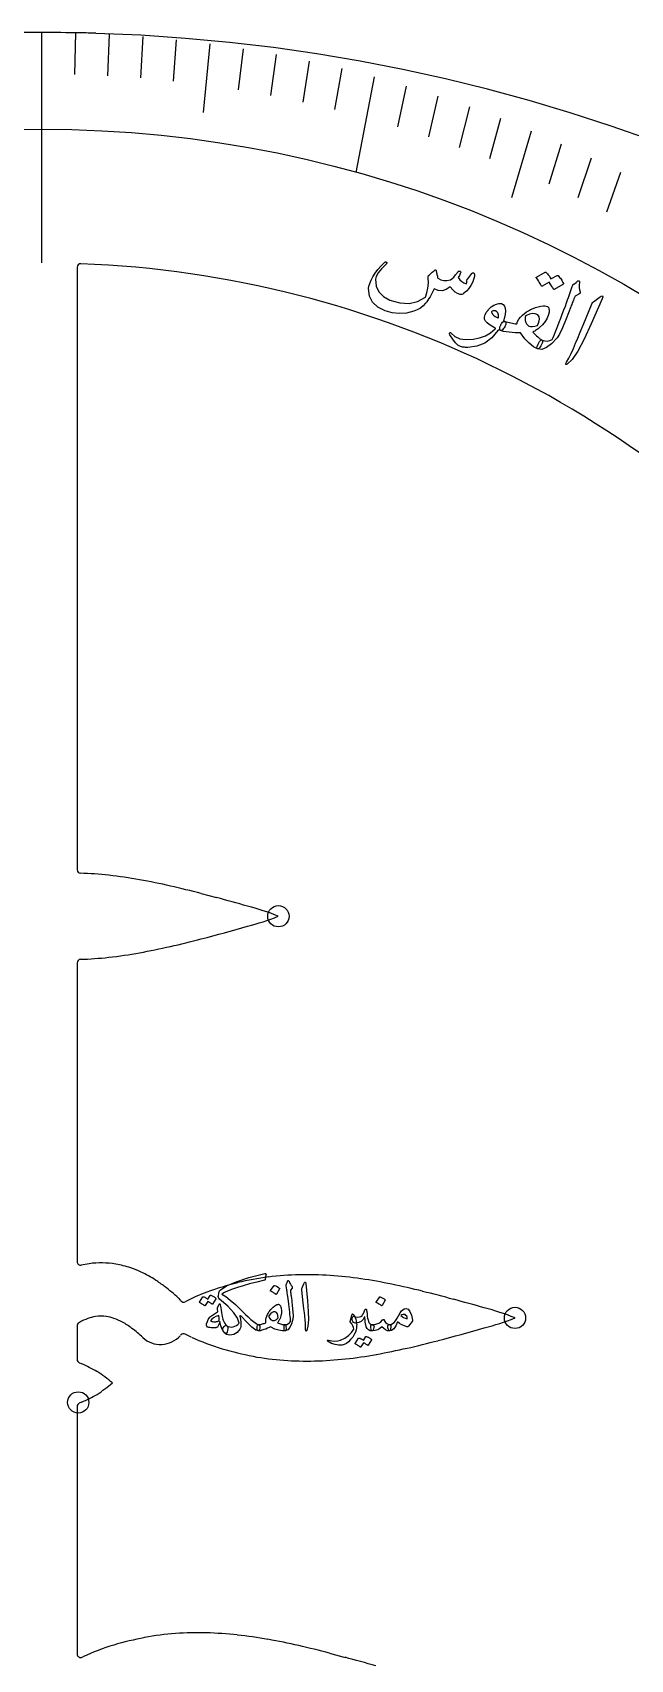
# Model space of a CAD drawing. Header units: millimetres. Extents: x -126 to 126, y -126 to 126.
# Drawn here: x -0.6 to 41.9, y 10.4 to 126 of the extents above; entities that cross this region are included whole.
import ezdxf

# ---------------------------------------------------------------- set-up
doc = ezdxf.new("R2010")
doc.units = ezdxf.units.MM
for name, color, linetype in [('CUT_INNER', 6, 'Continuous'), ('CUT_OUTER', 1, 'Continuous'), ('ENGRAVE', 7, 'Continuous'), ('ENGRAVE_FINE', 8, 'Continuous'), ('TEXT', 5, 'Continuous')]:
    doc.layers.add(name, color=color, linetype=linetype)

msp = doc.modelspace()

# ---------------------------------------------------------------- linework, layer by layer
at = {"layer": 'CUT_INNER'}
for points in [[(2.52, 109.32), (2.52, 66.49)], [(11.35, 64.8), (12.44, 64.51)], [(2.52, 59.88), (2.52, 38.63)], [(9.72, 36.04), (9.85, 35.91), (9.86, 35.91), (9.9, 35.85)], [(2.52, 34.08), (2.52, 31.69)], [(2.69, 34.32), (2.64, 34.29)], [(7.19, 33.24), (7.18, 33.24)], [(9.9, 33.43), (9.86, 33.38)], [(10.64, 33.27), (10.21, 33.49)], [(2.67, 31.45), (2.84, 31.39)], [(2.52, 28.35), (2.52, 10.75)], [(2.84, 28.65), (2.67, 28.58)], [(2.88, 10.53), (2.94, 10.56)], [(20.47, 10.8), (21.57, 10.51)]]:
    msp.add_lwpolyline(points, dxfattribs=at)
for centre, radius, start, end in [((2.77, 109.32), 0.25, 87.7148, 180), ((0, 36.01), 73.61, 351.2114, 87.836), ((2.77, 66.49), 0.25, 180, 267.3189), ((2.09, 42.25), 24, 83.5846, 88.4134), ((1.13, 33.16), 33.14, 79.8525, 83.6797), ((-1.22, 20.04), 46.47, 77.0956, 79.8526), ((-7.43, -7.11), 74.32, 75.3648, 77.1037), ((-30.01, -92.57), 162.72, 74.0764, 74.8778), ((9.78, 45.33), 19.2, 68.4885, 75.3669), ((-27.42, 209.77), 153.18, 284.6614, 285.9355), ((9.78, 81.06), 19.21, 284.6316, 291.5107), ((-7.43, 133.46), 74.3, 282.894, 284.6354), ((2.77, 59.88), 0.25, 92.6811, 180), ((2.09, 84.11), 23.99, 271.5861, 276.4056), ((1.13, 93.2), 33.13, 276.311, 280.1422), ((-1.22, 106.31), 46.44, 280.1421, 282.9021), ((2.77, 38.63), 0.25, 180, 281.3721), ((4.12, 32.85), 5.69, 97.5765, 103.2534), ((4.23, 32.21), 6.34, 80.5369, 97.7394), ((4.16, 31.8), 6.75, 71.2168, 80.5271), ((3.96, 31.2), 7.39, 65.0494, 71.2626), ((3.49, 30.21), 8.48, 57.1154, 65.0071), ((2.78, 29.07), 9.82, 52.5973, 57.23), ((18.48, 18.46), 19.22, 103.6744, 110.5104), ((18.65, 17.78), 19.93, 97.2734, 103.6844), ((18.79, 16.61), 21.1, 91.2863, 97.2547), ((18.84, 13.88), 23.83, 85.9945, 91.2659), ((18.47, 8.66), 29.07, 81.6368, 85.9815), ((17.07, -0.88), 38.71, 78.3397, 81.6328), ((13.25, -19.41), 57.63, 76.1102, 78.3437), ((1.5, 27.41), 11.92, 46.384, 52.5656), ((10.1, 36.01), 0.25, 219.415, 296.9117), ((15.37, 26.15), 10.93, 109.3587, 118.1628), ((3.11, -60.52), 99.96, 74.8278, 76.1241), ((-13.18, -121.12), 162.72, 74.0764, 74.8778), ((4.3, 31.78), 2.99, 99.0108, 109.7658), ((4.23, 32.19), 2.57, 81.6417, 98.9009), ((4.16, 31.81), 2.96, 70.6119, 81.5132), ((26.61, 16.78), 19.2, 68.4885, 75.3669), ((2.77, 34.08), 0.25, 121.1062, 180), ((4.64, 30.84), 3.99, 109.8061, 119.2985), ((3.83, 30.88), 3.95, 60.9302, 70.5673), ((3.02, 29.41), 5.63, 52.8164, 60.9438), ((1.22, 27.05), 8.6, 46.0659, 52.7676), ((-10.59, 181.22), 153.18, 284.6614, 285.9355), ((26.61, 52.51), 19.21, 284.6316, 291.5107), ((8.45, 34.64), 1.89, 227.9528, 318.0352), ((10.1, 33.27), 0.25, 63.0883, 140.665), ((18.16, 49.87), 18.22, 245.6368, 253.0112), ((18.59, 51.21), 19.62, 252.9511, 259.5423), ((15.61, 77.76), 46.44, 280.1421, 282.9021), ((9.4, 104.91), 74.3, 282.894, 284.6354), ((2.77, 31.69), 0.25, 180, 247.5212), ((-3.79, 16.96), 15.87, 60.8688, 65.3222), ((18.72, 51.94), 20.37, 259.5524, 265.7713), ((18.85, 53.78), 22.21, 265.7926, 271.4498), ((18.74, 57.61), 26.04, 271.4671, 276.3026), ((17.96, 64.65), 33.13, 276.311, 280.1422), ((-5.14, 17.42), 16.2, 51.079, 55.9007), ((-3.22, 41.96), 14.63, 294.4882, 299.3209), ((-3.73, 40.71), 13.83, 303.6855, 309.3348), ((2.77, 28.35), 0.25, 112.4788, 180), ((0, 36.01), 89.99, 271.7584, 348.3989), ((0, 36.01), 73.61, 272.1639, 344.178), ((10.88, -7.38), 19.62, 100.4376, 107.0267), ((11.01, -8.11), 20.37, 94.211, 100.4274), ((11.14, -9.96), 22.22, 88.5363, 94.1896), ((11.04, -13.79), 26.05, 83.6881, 88.5191), ((10.25, -20.84), 33.14, 79.8525, 83.6797), ((7.9, -33.95), 46.47, 77.0956, 79.8526), ((2.77, 10.75), 0.25, 180, 296.9117), ((10.45, -6.04), 18.22, 106.9664, 114.3628), ((1.69, -61.1), 74.32, 75.3648, 77.1037), ((-20.88, -146.57), 162.72, 74.0764, 74.8778)]:
    msp.add_arc(centre, radius, start, end, dxfattribs=at)
at = {"layer": 'CUT_OUTER'}
msp.add_lwpolyline([(2.75, 125.97), (2.75, 125.97)], dxfattribs=at)
for centre, radius, start, end in [((0, 2.4), 123.6, 88.7232, 91.2768), ((0.56, 19.38), 106.62, 88.2266, 88.8234), ((0, 0), 126, 271.4066, 88.2425)]:
    msp.add_arc(centre, radius, start, end, dxfattribs=at)
at = {"layer": 'ENGRAVE'}
for points in [[(0, 126), (0, 109.62)], [(23.63, 122.84), (22.33, 116.06)]]:
    msp.add_lwpolyline(points, dxfattribs=at)
for centre, radius in [((0, 36.01), 83.12), ((16.83, 63.19), 0.756), ((33.65, 34.64), 0.756), ((2.6, 28.63), 0.756)]:
    msp.add_circle(centre, radius, dxfattribs=at)
at = {"layer": 'ENGRAVE_FINE'}
for points in [[(2.4, 125.97), (2.34, 123.02)], [(4.8, 125.87), (4.68, 122.93)], [(7.19, 125.71), (7.02, 122.77)], [(9.57, 125.49), (9.35, 122.55)], [(11.95, 125.2), (11.48, 120.31)], [(14.32, 124.85), (13.98, 121.92)], [(16.67, 124.44), (16.28, 121.52)], [(19.01, 123.97), (18.56, 121.05)], [(21.33, 123.44), (20.83, 120.52)], [(25.92, 122.19), (25.3, 119.29)], [(28.17, 121.48), (27.5, 118.59)], [(30.41, 120.71), (29.68, 117.83)], [(32.61, 119.88), (31.84, 117.02)], [(34.79, 119), (33.4, 114.25)], [(36.94, 118.07), (36.05, 115.23)], [(39.06, 117.08), (38.12, 114.26)], [(41.14, 116.05), (40.15, 113.24)]]:
    msp.add_lwpolyline(points, dxfattribs=at)
at = {"layer": 'TEXT'}
for points in [[(30.58, 108.88), (30.61, 108.91), (30.64, 108.92), (30.66, 108.93), (30.69, 108.92), (30.72, 108.9), (30.74, 108.88), (30.75, 108.85), (30.76, 108.82), (30.76, 108.71), (30.75, 108.59), (30.71, 108.44), (30.65, 108.28), (30.52, 108.03), (30.37, 107.81), (30.19, 107.61), (29.99, 107.44), (29.93, 107.41), (29.87, 107.38), (29.81, 107.37), (29.76, 107.38), (29.57, 107.44), (29.39, 107.55), (29.22, 107.71), (29.05, 107.92), (28.76, 107.74), (28.47, 107.65), (28.18, 107.67), (27.9, 107.78), (27.83, 107.63), (27.76, 107.49), (27.68, 107.35), (27.61, 107.22), (27.53, 107.1), (27.45, 106.98), (27.37, 106.87), (27.29, 106.76), (27.11, 106.58), (26.92, 106.42), (26.7, 106.3), (26.46, 106.2), (25.94, 106.06), (25.42, 106.02), (24.91, 106.07), (24.41, 106.21), (23.89, 106.48), (23.52, 106.83), (23.3, 107.27), (23.24, 107.8), (23.27, 107.98), (23.33, 108.17), (23.42, 108.39), (23.55, 108.64), (23.71, 108.89), (23.9, 109.15), (24.13, 109.41), (24.39, 109.68), (24.41, 109.69), (24.43, 109.7), (24.45, 109.7), (24.48, 109.7), (24.5, 109.69), (24.51, 109.68), (24.53, 109.66), (24.53, 109.65), (24.54, 109.62), (24.53, 109.6), (24.52, 109.58), (24.51, 109.56), (24.17, 109.21), (23.93, 108.91), (23.78, 108.66), (23.73, 108.46), (23.77, 107.97), (23.96, 107.56), (24.29, 107.23), (24.76, 106.98), (25.47, 106.78), (26.13, 106.75), (26.73, 106.88), (27.28, 107.19), (27.39, 107.49), (27.46, 107.82), (27.49, 108.19), (27.48, 108.59), (27.48, 108.63), (27.48, 108.67), (27.49, 108.7), (27.5, 108.72), (27.57, 108.78), (27.64, 108.85), (27.71, 108.91), (27.77, 108.96), (27.82, 109.01), (27.87, 109.05), (27.92, 109.09), (27.96, 109.12), (27.98, 109.13), (28, 109.13), (28.02, 109.12), (28.03, 109.1), (28.04, 109.09), (28.04, 109.07), (28.05, 109.04), (28.06, 109), (28.07, 108.96), (28.08, 108.91), (28.09, 108.86), (28.1, 108.8), (28.13, 108.68), (28.15, 108.6), (28.17, 108.54), (28.2, 108.51), (28.38, 108.42), (28.59, 108.38), (28.81, 108.38), (29.06, 108.43), (29.16, 108.49), (29.29, 108.61), (29.43, 108.78), (29.6, 109), (29.62, 109.02), (29.64, 109.04), (29.67, 109.05), (29.69, 109.05), (29.72, 109.05), (29.74, 109.04), (29.76, 109.03), (29.78, 109.02), (29.79, 108.96), (29.76, 108.87), (29.7, 108.74), (29.61, 108.59), (29.72, 108.43), (29.86, 108.31), (30.01, 108.21), (30.19, 108.14), (30.21, 108.19), (30.23, 108.24), (30.23, 108.28), (30.22, 108.31), (30.21, 108.34), (30.21, 108.36), (30.22, 108.39), (30.23, 108.41)], [(36.64, 108.74), (36.66, 108.74), (36.67, 108.74), (36.69, 108.73), (36.71, 108.72), (36.77, 108.66), (36.82, 108.59), (36.88, 108.53), (36.92, 108.46), (36.97, 108.39), (37.01, 108.32), (37.05, 108.24), (37.09, 108.16), (37.09, 108.14), (37.09, 108.13), (37.08, 108.11), (37.06, 108.1), (36.43, 107.74), (36.42, 107.74), (36.41, 107.75), (36.39, 107.76), (36.37, 107.79), (36.37, 107.81), (36.35, 107.84), (36.32, 107.88), (36.29, 107.93), (36.25, 107.99), (36.2, 108.07), (36.15, 108.15), (36.08, 108.25), (35.59, 107.97), (35.57, 107.96), (35.56, 107.97), (35.54, 107.98), (35.52, 108.01), (35.51, 108.03), (35.49, 108.07), (35.46, 108.12), (35.42, 108.19), (35.37, 108.26), (35.31, 108.35), (35.24, 108.46), (35.16, 108.58), (35.15, 108.59), (35.15, 108.61), (35.16, 108.62), (35.17, 108.62), (35.79, 108.97), (35.8, 108.97), (35.82, 108.97), (35.84, 108.96), (35.86, 108.95), (35.91, 108.9), (35.96, 108.85), (36, 108.79), (36.05, 108.74), (36.09, 108.68), (36.12, 108.62), (36.16, 108.56), (36.19, 108.5)], [(37.79, 108.08), (37.9, 108.17), (37.99, 108.24), (38.05, 108.29), (38.09, 108.33), (38.12, 108.35), (38.14, 108.36), (38.17, 108.36), (38.2, 108.35), (38.22, 108.33), (38.24, 108.31), (38.24, 108.28), (38.24, 108.24), (38.22, 108.06), (38.22, 107.88), (38.24, 107.72), (38.28, 107.56), (38.29, 107.51), (38.28, 107.47), (38.25, 107.44), (38.19, 107.41), (37.92, 107.27), (37.88, 107.17), (37.84, 107.07), (37.8, 106.97), (37.76, 106.87), (37.72, 106.78), (37.68, 106.68), (37.65, 106.59), (37.62, 106.5), (37.29, 105.66), (37.03, 105.02), (36.81, 104.56), (36.65, 104.3), (36.25, 103.88), (35.89, 103.61), (35.56, 103.48), (35.25, 103.51), (35.25, 103.51), (35.24, 103.52), (35.23, 103.52), (35.22, 103.52), (35.2, 103.58), (35.23, 103.69), (35.29, 103.84), (35.39, 104.03), (35.43, 104.09), (35.48, 104.14), (35.53, 104.15), (35.58, 104.14), (35.78, 104.08), (35.96, 104.07), (36.12, 104.1), (36.28, 104.18), (36.35, 104.33), (36.43, 104.5), (36.51, 104.69), (36.6, 104.91), (36.7, 105.15), (36.8, 105.41), (36.9, 105.69), (37.01, 105.99), (37.13, 106.29), (37.23, 106.55), (37.31, 106.79), (37.39, 107), (37.45, 107.17), (37.51, 107.32), (37.55, 107.44), (37.58, 107.52), (37.72, 107.96), (37.74, 108), (37.75, 108.04), (37.77, 108.06), (37.79, 108.08)], [(32.44, 104.81), (32, 104.29), (31.5, 103.92), (30.93, 103.7), (30.3, 103.62), (30.22, 103.62), (30.14, 103.62), (30.06, 103.63), (29.99, 103.63), (29.91, 103.64), (29.84, 103.66), (29.78, 103.68), (29.72, 103.7), (29.58, 103.78), (29.42, 103.95), (29.23, 104.2), (29.02, 104.52), (29, 104.57), (28.99, 104.6), (29, 104.63), (29.02, 104.65), (29.04, 104.67), (29.07, 104.67), (29.09, 104.65), (29.12, 104.63), (29.38, 104.39), (29.73, 104.24), (30.16, 104.18), (30.67, 104.2), (31.12, 104.29), (31.54, 104.44), (31.91, 104.66), (32.25, 104.95), (32.26, 104.96), (32.26, 104.97), (32.26, 104.98), (32.25, 104.99), (32.01, 105.12), (31.82, 105.25), (31.67, 105.37), (31.56, 105.49), (31.49, 105.62), (31.48, 105.78), (31.53, 105.95), (31.63, 106.13), (31.64, 106.16), (31.66, 106.18), (31.68, 106.2), (31.7, 106.23), (31.72, 106.25), (31.74, 106.28), (31.76, 106.3), (31.79, 106.33), (31.96, 106.5), (32.14, 106.62), (32.33, 106.7), (32.51, 106.74), (32.68, 106.73), (32.81, 106.67), (32.9, 106.56), (32.96, 106.4), (32.98, 106.2), (32.96, 105.98), (32.91, 105.75), (32.83, 105.51), (32.84, 105.5), (32.86, 105.5), (32.87, 105.49), (32.88, 105.49), (32.9, 105.48), (32.91, 105.48), (32.92, 105.47), (32.94, 105.47), (32.98, 105.43), (33, 105.39), (33, 105.32), (32.99, 105.24), (32.96, 105.16), (32.92, 105.08), (32.87, 105), (32.81, 104.93), (32.76, 104.87), (32.71, 104.83), (32.66, 104.81), (32.63, 104.81), (32.49, 104.88), (32.49, 104.87), (32.48, 104.85), (32.46, 104.83), (32.44, 104.81)], [(35.96, 106.52), (35.97, 106.52), (35.98, 106.51), (35.99, 106.51), (35.99, 106.5), (36, 106.5), (36.01, 106.49), (36.01, 106.48), (36.02, 106.48), (36.06, 106.37), (36.08, 106.25), (36.08, 106.12), (36.04, 105.97), (35.93, 105.7), (35.79, 105.45), (35.61, 105.22), (35.4, 105.03), (35.35, 104.98), (35.29, 104.94), (35.23, 104.9), (35.17, 104.86), (35.11, 104.82), (35.05, 104.78), (34.98, 104.74), (34.92, 104.71), (35.01, 104.61), (35.09, 104.53), (35.18, 104.45), (35.26, 104.37), (35.34, 104.31), (35.42, 104.24), (35.5, 104.19), (35.58, 104.14), (35.61, 104.11), (35.61, 104.07), (35.6, 104), (35.57, 103.92), (35.48, 103.72), (35.4, 103.59), (35.32, 103.52), (35.25, 103.51), (34.96, 103.66), (34.66, 103.91), (34.35, 104.23), (34.03, 104.65), (33.85, 104.65), (33.66, 104.66), (33.45, 104.68), (33.23, 104.7), (33.01, 104.73), (32.83, 104.76), (32.7, 104.79), (32.62, 104.82), (32.59, 104.85), (32.57, 104.89), (32.56, 104.96), (32.57, 105.04), (32.58, 105.08), (32.59, 105.12), (32.61, 105.16), (32.63, 105.2), (32.65, 105.24), (32.67, 105.28), (32.69, 105.31), (32.72, 105.35), (32.77, 105.41), (32.83, 105.45), (32.88, 105.47), (32.93, 105.46), (33.04, 105.43), (33.15, 105.41), (33.25, 105.38), (33.36, 105.36), (33.46, 105.34), (33.56, 105.32), (33.66, 105.3), (33.77, 105.29), (33.83, 105.45), (33.92, 105.62), (34.04, 105.77), (34.18, 105.92), (34.32, 106.04), (34.46, 106.14), (34.61, 106.23), (34.76, 106.32), (34.93, 106.39), (35.11, 106.45), (35.29, 106.51), (35.49, 106.55), (35.64, 106.57), (35.77, 106.57), (35.87, 106.55), (35.96, 106.52)], [(39.64, 107.17), (39.78, 107.26), (39.86, 107.28), (39.89, 107.21), (39.85, 107.08), (39.06, 105.29), (38.57, 104.2), (38.12, 103.36), (37.72, 102.77), (37.36, 102.43), (37.32, 102.41), (37.29, 102.4), (37.27, 102.41), (37.27, 102.43), (37.27, 102.45), (37.27, 102.48), (37.28, 102.52), (37.3, 102.56), (37.47, 102.86), (37.64, 103.18), (37.8, 103.54), (37.95, 103.91), (38, 104.01), (38.11, 104.28), (38.29, 104.71), (38.54, 105.31), (39.08, 106.65), (39.11, 106.72), (39.15, 106.78), (39.19, 106.83), (39.24, 106.87)], [(32.48, 105.77), (32.47, 105.94), (32.43, 106.07), (32.36, 106.16), (32.27, 106.22), (32.21, 106.23), (32.15, 106.23), (32.09, 106.22), (32.03, 106.2), (32, 106.18), (31.99, 106.16), (31.99, 106.13), (32, 106.09), (32.04, 105.99), (32.13, 105.9), (32.25, 105.81), (32.43, 105.72), (32.44, 105.72), (32.46, 105.73), (32.47, 105.74), (32.48, 105.77)], [(35.26, 105.94), (35.09, 106.01), (34.89, 106.03), (34.68, 105.99), (34.46, 105.89), (34.4, 105.84), (34.37, 105.77), (34.37, 105.66), (34.38, 105.53), (34.42, 105.4), (34.47, 105.29), (34.55, 105.2), (34.64, 105.14), (34.75, 105.11), (34.89, 105.1), (35.05, 105.13), (35.24, 105.18), (35.35, 105.42), (35.39, 105.63), (35.36, 105.8), (35.26, 105.94)], [(15.88, 37.8), (15.9, 37.8), (15.91, 37.79), (15.92, 37.79), (15.93, 37.78), (15.94, 37.77), (15.95, 37.75), (15.95, 37.73), (15.94, 37.71), (15.89, 37.36), (15.88, 37.34), (15.87, 37.33), (15.86, 37.32), (15.84, 37.31), (15.29, 37.18), (14.78, 37.05), (14.33, 36.92), (13.92, 36.8), (13.57, 36.68), (13.26, 36.56), (13.01, 36.44), (12.81, 36.33), (13.09, 36.16), (13.41, 35.91), (13.77, 35.6), (14.16, 35.21), (14.33, 35.05), (14.5, 34.88), (14.69, 34.71), (14.88, 34.53), (15.07, 34.38), (15.22, 34.26), (15.33, 34.19), (15.41, 34.16), (15.48, 34.12), (15.52, 34.05), (15.52, 33.94), (15.48, 33.8), (15.46, 33.76), (15.44, 33.73), (15.42, 33.71), (15.41, 33.71), (15.22, 33.77), (14.95, 33.97), (14.6, 34.31), (14.16, 34.78), (14.13, 34.79), (14.11, 34.8), (14.1, 34.79), (14.1, 34.77), (14.13, 34.54), (14.15, 34.34), (14.16, 34.16), (14.15, 34.02), (14.13, 33.93), (14.09, 33.85), (14.05, 33.77), (14, 33.71), (13.89, 33.6), (13.78, 33.52), (13.66, 33.46), (13.53, 33.43), (13.38, 33.42), (13.26, 33.43), (13.15, 33.47), (13.05, 33.53), (12.96, 33.63), (12.9, 33.73), (12.88, 33.83), (12.91, 33.93), (12.97, 34.03), (13.03, 34.08), (13.09, 34.1), (13.16, 34.08), (13.26, 34.03), (13.37, 34), (13.48, 33.99), (13.61, 34), (13.73, 34.04), (13.85, 34.09), (13.95, 34.17), (14.04, 34.26), (13.93, 34.61), (13.66, 35.01), (13.23, 35.47), (12.64, 35.98), (12.6, 36.03), (12.57, 36.09), (12.56, 36.16), (12.57, 36.23), (12.59, 36.38), (12.62, 36.49), (12.65, 36.57), (12.68, 36.61), (13.14, 36.91), (13.82, 37.21), (14.73, 37.5), (15.87, 37.79), (15.87, 37.79), (15.87, 37.79), (15.87, 37.79), (15.88, 37.79), (15.88, 37.8), (15.88, 37.8), (15.88, 37.8), (15.88, 37.8)], [(17.39, 37.02), (17.42, 37.1), (17.45, 37.17), (17.47, 37.21), (17.48, 37.24), (17.49, 37.26), (17.5, 37.28), (17.51, 37.29), (17.53, 37.29), (17.55, 37.29), (17.56, 37.28), (17.58, 37.26), (17.59, 37.24), (17.63, 37.13), (17.68, 37.04), (17.73, 36.95), (17.8, 36.87), (17.82, 36.85), (17.82, 36.82), (17.82, 36.79), (17.8, 36.76), (17.69, 36.6), (17.69, 36.53), (17.7, 36.46), (17.71, 36.4), (17.72, 36.33), (17.72, 36.27), (17.73, 36.2), (17.74, 36.14), (17.75, 36.08), (17.82, 35.52), (17.86, 35.08), (17.87, 34.76), (17.86, 34.56), (17.77, 34.21), (17.64, 33.95), (17.49, 33.78), (17.31, 33.71), (17.3, 33.71), (17.3, 33.71), (17.29, 33.71), (17.29, 33.71), (17.26, 33.73), (17.24, 33.8), (17.23, 33.9), (17.23, 34.04), (17.24, 34.09), (17.25, 34.12), (17.28, 34.15), (17.31, 34.16), (17.44, 34.18), (17.54, 34.23), (17.63, 34.3), (17.69, 34.38), (17.69, 34.49), (17.68, 34.61), (17.67, 34.74), (17.65, 34.89), (17.64, 35.05), (17.61, 35.23), (17.59, 35.42), (17.57, 35.62), (17.54, 35.82), (17.52, 35.99), (17.5, 36.15), (17.48, 36.29), (17.46, 36.41), (17.45, 36.51), (17.44, 36.58), (17.43, 36.64), (17.38, 36.93), (17.38, 36.96), (17.38, 36.98), (17.39, 37), (17.39, 37.02)], [(18.63, 37.07), (18.68, 37.16), (18.72, 37.19), (18.75, 37.17), (18.77, 37.08), (18.89, 35.85), (18.95, 35.09), (18.97, 34.49), (18.93, 34.04), (18.84, 33.74), (18.82, 33.72), (18.81, 33.7), (18.8, 33.7), (18.79, 33.71), (18.78, 33.73), (18.77, 33.74), (18.77, 33.77), (18.76, 33.8), (18.76, 34.01), (18.75, 34.24), (18.73, 34.49), (18.7, 34.74), (18.7, 34.81), (18.68, 34.99), (18.65, 35.29), (18.6, 35.7), (18.49, 36.61), (18.49, 36.66), (18.49, 36.7), (18.5, 36.74), (18.51, 36.78)], [(11.99, 36.24), (11.99, 36.25), (12, 36.25), (12.01, 36.25), (12.03, 36.25), (12.08, 36.23), (12.13, 36.21), (12.17, 36.19), (12.22, 36.17), (12.26, 36.14), (12.3, 36.11), (12.34, 36.08), (12.38, 36.05), (12.39, 36.03), (12.4, 36.02), (12.4, 36.01), (12.39, 36), (12.15, 35.62), (12.14, 35.61), (12.13, 35.61), (12.12, 35.62), (12.1, 35.63), (12.09, 35.64), (12.07, 35.65), (12.05, 35.67), (12.02, 35.69), (11.98, 35.71), (11.93, 35.74), (11.88, 35.77), (11.82, 35.8), (11.63, 35.51), (11.62, 35.5), (11.61, 35.5), (11.59, 35.5), (11.58, 35.51), (11.56, 35.52), (11.54, 35.54), (11.51, 35.56), (11.47, 35.58), (11.42, 35.61), (11.37, 35.65), (11.3, 35.69), (11.23, 35.73), (11.22, 35.74), (11.21, 35.75), (11.21, 35.76), (11.22, 35.76), (11.47, 36.13), (11.47, 36.14), (11.48, 36.14), (11.49, 36.14), (11.51, 36.14), (11.55, 36.13), (11.59, 36.11), (11.63, 36.09), (11.67, 36.07), (11.7, 36.05), (11.74, 36.03), (11.77, 36), (11.81, 35.97)], [(16.52, 36.94), (16.53, 36.95), (16.54, 36.95), (16.55, 36.95), (16.56, 36.95), (16.66, 36.91), (16.75, 36.87), (16.84, 36.81), (16.92, 36.74), (16.93, 36.73), (16.93, 36.72), (16.93, 36.71), (16.92, 36.7), (16.69, 36.32), (16.68, 36.31), (16.67, 36.31), (16.65, 36.31), (16.64, 36.33), (16.62, 36.34), (16.6, 36.35), (16.57, 36.37), (16.53, 36.4), (16.48, 36.43), (16.43, 36.46), (16.36, 36.5), (16.29, 36.55), (16.28, 36.55), (16.27, 36.56), (16.27, 36.57), (16.28, 36.58)], [(24.03, 36.13), (24.04, 36.14), (24.05, 36.14), (24.06, 36.14), (24.07, 36.14), (24.17, 36.1), (24.26, 36.05), (24.35, 36), (24.43, 35.93), (24.43, 35.92), (24.44, 35.91), (24.44, 35.9), (24.43, 35.89), (24.2, 35.51), (24.19, 35.5), (24.18, 35.5), (24.16, 35.5), (24.15, 35.51), (24.13, 35.52), (24.11, 35.54), (24.08, 35.56), (24.04, 35.58), (23.99, 35.61), (23.94, 35.65), (23.87, 35.69), (23.79, 35.73), (23.78, 35.74), (23.78, 35.75), (23.78, 35.76), (23.78, 35.76)], [(13.16, 34.07), (13.21, 34.02), (13.23, 33.95), (13.24, 33.86), (13.22, 33.76), (13.18, 33.63), (13.14, 33.56), (13.1, 33.52), (13.06, 33.53), (12.93, 33.65), (12.83, 33.83), (12.74, 34.08), (12.67, 34.39), (12.62, 34.21), (12.56, 34.07), (12.49, 33.99), (12.43, 33.95), (12.39, 33.94), (12.35, 33.94), (12.31, 33.93), (12.26, 33.93), (12.21, 33.93), (12.16, 33.93), (12.11, 33.93), (12.06, 33.94), (11.96, 33.95), (11.89, 33.96), (11.83, 33.97), (11.8, 33.99), (11.75, 34.05), (11.72, 34.1), (11.71, 34.15), (11.72, 34.21), (11.79, 34.38), (11.85, 34.52), (11.9, 34.62), (11.95, 34.68), (12.01, 34.74), (12.07, 34.79), (12.14, 34.84), (12.21, 34.89), (12.28, 34.94), (12.36, 34.98), (12.44, 35.02), (12.53, 35.07), (12.51, 35.26), (12.5, 35.3), (12.5, 35.34), (12.51, 35.37), (12.52, 35.4), (12.62, 35.62), (12.64, 35.65), (12.66, 35.65), (12.68, 35.62), (12.7, 35.56), (12.73, 35.37), (12.76, 35.19), (12.79, 35.03), (12.81, 34.88), (12.84, 34.75), (12.86, 34.64), (12.89, 34.55), (12.91, 34.47), (12.97, 34.34), (13.02, 34.23), (13.09, 34.14), (13.16, 34.07)], [(12.59, 34.81), (12.38, 34.74), (12.22, 34.65), (12.09, 34.55), (12.01, 34.44), (12.05, 34.41), (12.1, 34.39), (12.15, 34.38), (12.22, 34.37), (12.26, 34.37), (12.31, 34.37), (12.35, 34.37), (12.39, 34.37), (12.43, 34.38), (12.47, 34.38), (12.51, 34.39), (12.56, 34.41), (12.6, 34.44), (12.63, 34.5), (12.63, 34.58), (12.62, 34.68), (12.6, 34.73), (12.59, 34.77), (12.59, 34.79), (12.59, 34.81)], [(16.83, 35.61), (16.84, 35.61), (16.85, 35.61), (16.85, 35.61), (16.86, 35.61), (16.86, 35.6), (16.87, 35.6), (16.87, 35.6), (16.88, 35.6), (16.93, 35.55), (16.98, 35.49), (17.01, 35.41), (17.03, 35.32), (17.05, 35.13), (17.04, 34.95), (17.01, 34.78), (16.95, 34.6), (16.93, 34.56), (16.91, 34.52), (16.89, 34.48), (16.87, 34.44), (16.84, 34.4), (16.82, 34.36), (16.79, 34.32), (16.77, 34.28), (16.84, 34.26), (16.92, 34.23), (16.99, 34.21), (17.06, 34.2), (17.12, 34.18), (17.19, 34.17), (17.25, 34.16), (17.31, 34.16), (17.33, 34.15), (17.35, 34.13), (17.36, 34.09), (17.37, 34.03), (17.38, 33.89), (17.37, 33.79), (17.35, 33.73), (17.31, 33.71), (17.09, 33.71), (16.85, 33.76), (16.58, 33.85), (16.28, 34), (16.17, 33.95), (16.06, 33.9), (15.94, 33.85), (15.8, 33.81), (15.66, 33.76), (15.55, 33.73), (15.47, 33.71), (15.41, 33.71), (15.38, 33.71), (15.36, 33.73), (15.34, 33.77), (15.32, 33.82), (15.31, 33.84), (15.31, 33.87), (15.31, 33.9), (15.31, 33.93), (15.31, 33.95), (15.31, 33.98), (15.32, 34.01), (15.32, 34.04), (15.34, 34.09), (15.36, 34.12), (15.38, 34.15), (15.41, 34.16), (15.48, 34.17), (15.55, 34.18), (15.62, 34.2), (15.69, 34.22), (15.75, 34.23), (15.82, 34.25), (15.88, 34.27), (15.94, 34.29), (15.93, 34.4), (15.94, 34.52), (15.96, 34.64), (16, 34.77), (16.05, 34.87), (16.1, 34.96), (16.16, 35.06), (16.22, 35.15), (16.3, 35.24), (16.38, 35.33), (16.47, 35.41), (16.57, 35.49), (16.64, 35.54), (16.71, 35.58), (16.78, 35.6), (16.83, 35.61)], [(16.61, 35.08), (16.49, 35.07), (16.38, 35.02), (16.27, 34.94), (16.17, 34.82), (16.15, 34.78), (16.16, 34.73), (16.18, 34.67), (16.23, 34.6), (16.28, 34.53), (16.35, 34.49), (16.41, 34.46), (16.48, 34.45), (16.56, 34.46), (16.64, 34.5), (16.72, 34.56), (16.81, 34.64), (16.8, 34.81), (16.77, 34.94), (16.7, 35.03), (16.61, 35.08)], [(20.37, 32.96), (20.35, 32.97), (20.34, 32.98), (20.33, 33), (20.33, 33.01), (20.33, 33.02), (20.33, 33.03), (20.33, 33.04), (20.34, 33.05), (20.35, 33.05), (20.36, 33.06), (20.38, 33.06), (20.39, 33.05), (20.63, 33), (20.85, 32.98), (21.05, 33), (21.25, 33.06), (21.55, 33.2), (21.81, 33.38), (22.02, 33.59), (22.19, 33.84), (22.19, 33.84), (22.19, 33.85), (22.19, 33.85), (22.2, 33.85), (22.2, 33.85), (22.2, 33.86), (22.2, 33.86), (22.2, 33.86), (22.18, 33.96), (22.13, 34.08), (22.05, 34.21), (21.94, 34.36), (21.94, 34.37), (21.94, 34.38), (21.94, 34.39), (21.94, 34.39), (22.08, 34.91), (22.1, 34.92), (22.13, 34.91), (22.17, 34.87), (22.22, 34.79), (22.28, 34.67), (22.33, 34.55), (22.37, 34.41), (22.39, 34.25), (22.4, 34.17), (22.39, 34.06), (22.38, 33.93), (22.35, 33.78), (22.3, 33.62), (22.22, 33.45), (22.11, 33.28), (21.96, 33.1), (21.81, 32.94), (21.66, 32.82), (21.51, 32.74), (21.37, 32.71), (21.11, 32.7), (20.86, 32.74), (20.61, 32.83), (20.37, 32.96)], [(23.05, 35.26), (23.07, 35.25), (23.09, 35.23), (23.1, 35.21), (23.1, 35.18), (23.1, 35.15), (23.11, 35.12), (23.11, 35.09), (23.12, 35.04), (23.13, 34.98), (23.13, 34.92), (23.14, 34.85), (23.15, 34.77), (23.17, 34.62), (23.2, 34.49), (23.23, 34.39), (23.26, 34.32), (23.31, 34.26), (23.36, 34.21), (23.42, 34.18), (23.5, 34.16), (23.57, 34.13), (23.61, 34.09), (23.63, 34.04), (23.62, 33.97), (23.59, 33.85), (23.56, 33.77), (23.53, 33.72), (23.5, 33.71), (23.36, 33.72), (23.24, 33.78), (23.14, 33.88), (23.08, 34.01), (23.06, 34.05), (23.05, 34.09), (23.04, 34.14), (23.03, 34.19), (23.02, 34.24), (23.01, 34.3), (23, 34.36), (23, 34.42), (22.99, 34.49), (22.99, 34.54), (22.98, 34.59), (22.98, 34.63), (22.98, 34.66), (22.97, 34.69), (22.97, 34.71), (22.97, 34.71), (22.97, 34.72), (22.97, 34.72), (22.97, 34.72), (22.97, 34.72), (22.96, 34.72), (22.96, 34.72), (22.96, 34.71), (22.95, 34.7), (22.85, 34.52), (22.71, 34.39), (22.54, 34.31), (22.32, 34.27), (22.23, 34.28), (22.16, 34.32), (22.11, 34.38), (22.08, 34.47), (22.07, 34.55), (22.08, 34.62), (22.09, 34.67), (22.11, 34.71), (22.14, 34.75), (22.17, 34.76), (22.2, 34.76), (22.23, 34.75), (22.26, 34.73), (22.28, 34.72), (22.3, 34.71), (22.32, 34.71), (22.46, 34.7), (22.59, 34.72), (22.69, 34.75), (22.78, 34.81), (22.82, 34.86), (22.87, 34.95), (22.93, 35.06), (22.98, 35.21), (22.99, 35.24), (23.01, 35.25), (23.02, 35.26), (23.05, 35.26)], [(25.89, 35.3), (26.05, 35.25), (26.18, 35.09), (26.28, 34.83), (26.36, 34.47), (26.36, 34.44), (26.36, 34.42), (26.36, 34.4), (26.34, 34.38), (26.07, 34.04), (26.05, 34.02), (26.03, 34), (26, 34), (25.97, 34), (25.79, 34.07), (25.61, 34.15), (25.44, 34.25), (25.29, 34.36), (25.17, 34.08), (25.03, 33.87), (24.88, 33.75), (24.72, 33.71), (24.71, 33.71), (24.69, 33.73), (24.67, 33.77), (24.65, 33.81), (24.62, 33.93), (24.61, 34.02), (24.61, 34.09), (24.64, 34.13), (24.66, 34.14), (24.68, 34.15), (24.7, 34.16), (24.72, 34.16), (24.84, 34.18), (24.95, 34.23), (25.06, 34.32), (25.16, 34.44), (25.21, 34.51), (25.28, 34.62), (25.37, 34.78), (25.49, 34.99), (25.58, 35.13), (25.68, 35.22), (25.78, 35.28), (25.89, 35.3)], [(25.53, 34.81), (25.63, 34.73), (25.73, 34.67), (25.85, 34.62), (25.98, 34.58), (25.98, 34.68), (25.95, 34.76), (25.9, 34.82), (25.84, 34.87), (25.76, 34.89), (25.69, 34.89), (25.61, 34.86), (25.53, 34.81)], [(24.72, 34.16), (24.76, 34.14), (24.79, 34.13), (24.81, 34.12), (24.82, 34.1), (24.82, 34.08), (24.82, 34.05), (24.82, 34.02), (24.82, 33.98), (24.8, 33.86), (24.78, 33.77), (24.75, 33.72), (24.72, 33.71), (24.59, 33.73), (24.45, 33.78), (24.32, 33.88), (24.18, 34.01), (24.05, 33.89), (23.89, 33.8), (23.71, 33.74), (23.5, 33.71), (23.48, 33.71), (23.46, 33.72), (23.44, 33.75), (23.43, 33.78), (23.39, 33.99), (23.39, 34.02), (23.39, 34.04), (23.4, 34.07), (23.41, 34.1), (23.43, 34.12), (23.45, 34.14), (23.47, 34.15), (23.5, 34.16), (23.75, 34.2), (23.96, 34.26), (24.12, 34.36), (24.24, 34.49), (24.26, 34.51), (24.27, 34.52), (24.29, 34.53), (24.31, 34.53), (24.33, 34.53), (24.35, 34.52), (24.35, 34.5), (24.36, 34.48), (24.36, 34.47), (24.36, 34.45), (24.36, 34.43), (24.37, 34.42), (24.45, 34.32), (24.54, 34.24), (24.63, 34.19), (24.72, 34.16)], [(23.05, 33.31), (23.05, 33.32), (23.06, 33.32), (23.07, 33.32), (23.09, 33.32), (23.14, 33.3), (23.18, 33.28), (23.23, 33.26), (23.28, 33.23), (23.32, 33.21), (23.36, 33.18), (23.4, 33.15), (23.44, 33.11), (23.45, 33.1), (23.45, 33.09), (23.45, 33.08), (23.45, 33.07), (23.21, 32.69), (23.2, 32.68), (23.19, 32.68), (23.18, 32.69), (23.16, 32.7), (23.15, 32.71), (23.13, 32.72), (23.11, 32.73), (23.08, 32.75), (23.04, 32.78), (22.99, 32.81), (22.94, 32.84), (22.88, 32.87), (22.69, 32.58), (22.68, 32.57), (22.67, 32.57), (22.65, 32.57), (22.64, 32.58), (22.62, 32.59), (22.6, 32.61), (22.57, 32.63), (22.53, 32.65), (22.48, 32.68), (22.43, 32.72), (22.36, 32.76), (22.28, 32.8), (22.28, 32.81), (22.27, 32.82), (22.27, 32.82), (22.28, 32.83), (22.52, 33.2), (22.53, 33.21), (22.54, 33.21), (22.55, 33.21), (22.56, 33.21), (22.61, 33.2), (22.65, 33.18), (22.69, 33.16), (22.73, 33.14), (22.76, 33.12), (22.8, 33.1), (22.83, 33.07), (22.87, 33.04)]]:
    msp.add_lwpolyline(points, close=True, dxfattribs=at)

doc.saveas('drawing.dxf')
